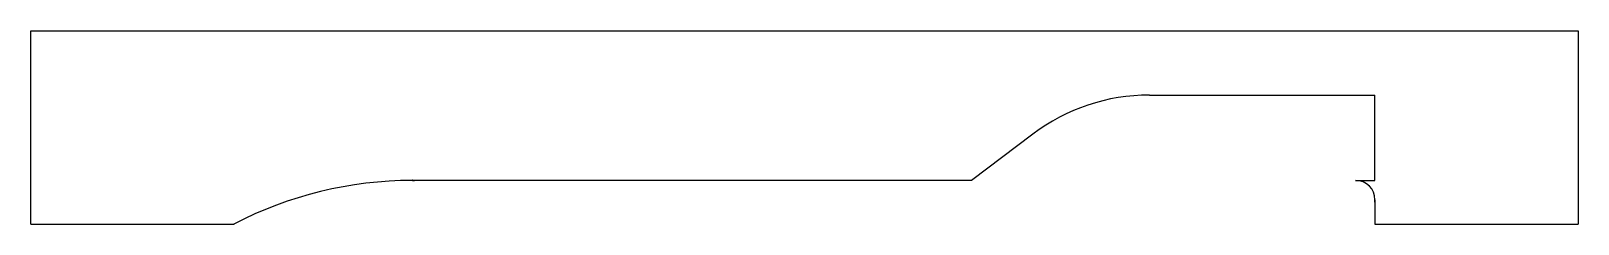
# Model space of a CAD drawing. Header units: millimetres. Extents: x -4000 to 4000, y 0 to 1000.
import ezdxf

# ---------------------------------------------------------------- set-up
doc = ezdxf.new("R2010")
doc.units = ezdxf.units.MM
doc.layers.get('0').update_dxf_attribs({"lineweight": 25, "true_color": 0xffffff})

msp = doc.modelspace()

# ---------------------------------------------------------------- linework, layer by layer
at = {"color": 3, "true_color": 0x00ff00}
for p, q in [((-4000, 0), (-4000, 1000)), ((-4000, 1000), (4000, 1000)), ((4000, 1000), (4000, 0)), ((1783.8, 668), (2948.5, 668)), ((2948.5, 226), (2948.5, 668)), ((1181, 465.9), (863.5, 226)), ((-2026.5, 226), (-2021.5, 226)), ((863.5, 226), (-2026.5, 226)), ((-2021.5, 226), (-2016.5, 226)), ((2850, 226), (2948.5, 226)), ((2950, 113.4), (2950, 126)), ((2950, 126), (2950, 0)), ((-4000, 0), (-2950, 0)), ((2950, 0), (4000, 0))]:
    msp.add_line(p, q, dxfattribs=at)
for centre, radius, start, end in [((1783.8, -332), 1000, 90, 127.07371), ((-2026.5, -1774), 2000, 90.05589, 117.50134), ((-2027.5, 225.8), 1, 12.73491, 192.73491), ((2850, 126), 100, 0, 90)]:
    msp.add_arc(centre, radius, start, end, dxfattribs=at)

doc.saveas('drawing.dxf')
